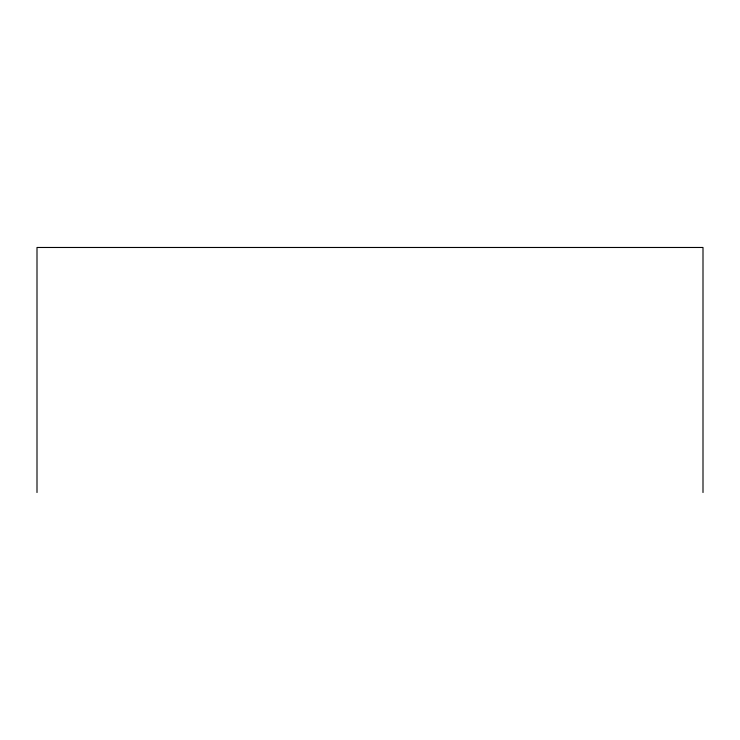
<?xml version="1.0" encoding="UTF-8"?>
<svg xmlns="http://www.w3.org/2000/svg" width="740" height="740" viewBox="0 0 740 740"><rect width="100%" height="100%" fill="white"/><g stroke="black" fill="none" stroke-linecap="round" stroke-linejoin="round"><path stroke-width="1.11" d="M703 492.526L703 247.475L37 247.475L37 492.526"/></g></svg>
